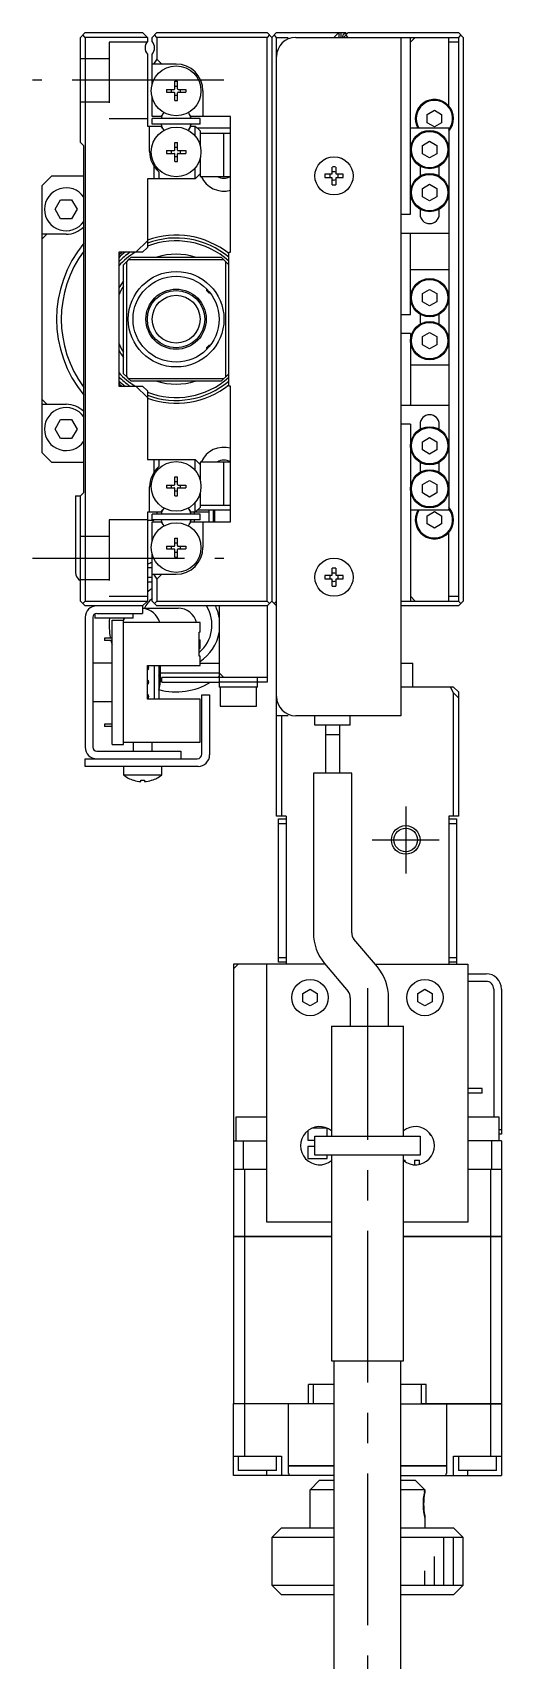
# Model space of a CAD drawing. Extents: x -1 to 743, y -8 to 429.
# Drawn here: x -1 to 48, y 162.5 to 332.9 of the extents above; entities that cross this region are included whole.
import ezdxf

# ---------------------------------------------------------------- set-up
doc = ezdxf.new("R2010")
doc.units = 0
doc.header["$LTSCALE"] = 0.5
doc.linetypes.add('CENTER', pattern=[50.8, 31.75, -6.35, 6.35, -6.35])
doc.linetypes.add('DASHED', pattern=[19.05, 12.7, -6.35])
for name, color, linetype in [('MSM_CENTER', 1, 'CENTER'), ('MSM_CONTINUOUS', 7, 'CONTINUOUS'), ('MSM_DASHED', 4, 'DASHED'), ('MSM_NARROW', 5, 'CONTINUOUS')]:
    doc.layers.add(name, color=color, linetype=linetype)

msp = doc.modelspace()

# ---------------------------------------------------------------- linework, layer by layer
at = {"layer": 'MSM_CENTER'}
for p, q in [((19, 327.907618), (-1, 327.907618)), ((17.561744, 305.657623), (17.561949, 305.657623)), ((17.561949, 300.157613), (17.561744, 300.157613)), ((-1, 277.907618), (19, 277.907618)), ((38.000001, 251.907618), (38.000001, 244.907618)), ((34.500001, 248.407618), (41.500001, 248.407618)), ((34, 232.907618), (34, 92.907618))]:
    msp.add_line(p, q, dxfattribs=at)
at = {"layer": 'MSM_CONTINUOUS'}
for p, q in [((4.000001, 332.407618), (4.500001, 332.907618)), ((4.000001, 321.407618), (4.000001, 332.407618)), ((4.500001, 332.407618), (4.250001, 332.657618)), ((4.500001, 332.907618), (10.500001, 332.907618)), ((4.500001, 332.407618), (4.500001, 273.407618)), ((11.000001, 332.407618), (4.500001, 332.407618)), ((10.500001, 332.907618), (11.000001, 332.407618)), ((11.000001, 332.407618), (11.000001, 331.969056)), ((11.500001, 332.407618), (12.000001, 332.907618)), ((11.500001, 331.969056), (11.500001, 332.407618)), ((12.000001, 332.407618), (11.750001, 332.657618)), ((12.000001, 332.907618), (23.500001, 332.907618)), ((23.500001, 332.407618), (12.000001, 332.407618)), ((12.000001, 332.407618), (12.000001, 330.107618)), ((23.500001, 332.907618), (24.000001, 332.407618)), ((23.750001, 332.657618), (23.500001, 332.407618)), ((23.500001, 273.407618), (23.500001, 332.407618)), ((24.500001, 332.907618), (24.000001, 332.407618)), ((24.000001, 332.407618), (24.000001, 273.407618)), ((24.500001, 332.407618), (24.250001, 332.657618)), ((24.500001, 332.907618), (31.700001, 332.907618)), ((24.500001, 332.407618), (25.700001, 332.407618)), ((24.500001, 250.907618), (24.500001, 332.407618)), ((26.500001, 332.407618), (43.500001, 332.407618)), ((31.000001, 332.907618), (30.500001, 332.407618)), ((31.000001, 332.907618), (31.000001, 332.407618)), ((31.225001, 332.907618), (31.225001, 332.407618)), ((31.400001, 332.507618), (31.400001, 332.407618)), ((32.000001, 332.907618), (31.500001, 332.407618)), ((31.700001, 332.907618), (31.800001, 332.807618)), ((31.700001, 332.807618), (31.900001, 332.807618)), ((32.000001, 332.407618), (31.750001, 332.657618)), ((32.000001, 332.907618), (43.500001, 332.907618)), ((37.500001, 332.407618), (37.500001, 261.407618)), ((38.500001, 331.907618), (39.000001, 332.407618)), ((38.500001, 313.907618), (38.500001, 332.407618)), ((42.500001, 325.230494), (42.500001, 332.407618)), ((43.500001, 332.907618), (44.000001, 332.407618)), ((43.750001, 332.657618), (43.500001, 332.407618)), ((43.500001, 332.407618), (43.500001, 273.407618)), ((44.000001, 332.407618), (44.000001, 273.407618)), ((11.000001, 330.64618), (11.000001, 323.107618)), ((11.500001, 327.521761), (11.500001, 330.64618)), ((43.500001, 331.907618), (42.500001, 331.907618)), ((14.000001, 329.607618), (11.500001, 329.607618)), ((12.000001, 330.107618), (11.646448, 329.607618)), ((12.500001, 329.607618), (12.000001, 330.107618)), ((13.855001, 327.807618), (14.145001, 327.807618)), ((13.855001, 327.012618), (13.855001, 327.807618)), ((14.145001, 327.277625), (13.855001, 327.277625)), ((14.145001, 327.012618), (14.145001, 327.807618)), ((11.500001, 324.107618), (11.500001, 326.093475)), ((13.000001, 326.952618), (13.795001, 326.952618)), ((13.000001, 326.952618), (13.000001, 326.662618)), ((13.000001, 326.662618), (13.795001, 326.662618)), ((13.529994, 326.662618), (13.529994, 326.952618)), ((13.855001, 325.807618), (13.855001, 326.602618)), ((13.855001, 326.337612), (14.145001, 326.337612)), ((13.855001, 325.807618), (14.145001, 325.807618)), ((14.145001, 325.807618), (14.145001, 326.602618)), ((14.205001, 326.952618), (15.000001, 326.952618)), ((14.205001, 326.662618), (15.000001, 326.662618)), ((14.470008, 326.662618), (14.470008, 326.952618)), ((15.000001, 326.952618), (15.000001, 326.662618)), ((16.800001, 326.807618), (16.800001, 324.107618)), ((12.44993, 324.107618), (11.500001, 324.107618)), ((11.500001, 323.307618), (11.500001, 323.907618)), ((16.500001, 323.907618), (11.500001, 323.907618)), ((12.620941, 324.403819), (12.44993, 324.107618)), ((15.550072, 324.107618), (15.37906, 324.403819)), ((19.700001, 324.107618), (15.550072, 324.107618)), ((16.500001, 323.307618), (16.500001, 323.907618)), ((19.700001, 309.907618), (19.700001, 324.107618)), ((40.250001, 324.340631), (41.000001, 324.773644)), ((40.250001, 323.474606), (40.250001, 324.340631)), ((41.000001, 324.773644), (41.750001, 324.340631)), ((41.750001, 324.340631), (41.750001, 323.474606)), ((11.000001, 323.107618), (12.44993, 323.107618)), ((11.225001, 320.452147), (11.225001, 323.107618)), ((16.500001, 323.307618), (11.500001, 323.307618)), ((12.578848, 322.884325), (12.44993, 323.107618)), ((12.575165, 322.907618), (12.5654, 322.907618)), ((15.550072, 323.107618), (15.421153, 322.884325)), ((15.434602, 322.907618), (15.424837, 322.907618)), ((15.550072, 323.107618), (16.000001, 323.107618)), ((16.000001, 322.068943), (16.000001, 323.107618)), ((16.000001, 323.107618), (16.500001, 322.607618)), ((19.700001, 322.907618), (16.200001, 322.907618)), ((16.500001, 322.607618), (16.500001, 321.121761)), ((19.700001, 322.357618), (16.500001, 322.357618)), ((19.000001, 317.857618), (19.000001, 322.357618)), ((42.500001, 322.907618), (38.500001, 322.907618)), ((41.000001, 323.041593), (40.250001, 323.474606)), ((41.750001, 323.474606), (41.000001, 323.041593)), ((42.500001, 322.907618), (42.500001, 282.907618)), ((4.350001, 321.057618), (4.000001, 321.407618)), ((4.350001, 284.757618), (4.350001, 321.057618)), ((13.000001, 320.552618), (13.795001, 320.552618)), ((13.000001, 320.552618), (13.000001, 320.262618)), ((13.529994, 320.262618), (13.529994, 320.552618)), ((13.855001, 321.407618), (14.145001, 321.407618)), ((13.855001, 320.612618), (13.855001, 321.407618)), ((14.145001, 320.877625), (13.855001, 320.877625)), ((14.145001, 320.612618), (14.145001, 321.407618)), ((14.205001, 320.552618), (15.000001, 320.552618)), ((14.470008, 320.262618), (14.470008, 320.552618)), ((15.000001, 320.552618), (15.000001, 320.262618)), ((39.750001, 321.090631), (40.500001, 321.523644)), ((39.750001, 320.224606), (39.750001, 321.090631)), ((40.500001, 321.523644), (41.250001, 321.090631)), ((41.250001, 321.090631), (41.250001, 320.224606)), ((11.700001, 317.607618), (11.700001, 318.891899)), ((13.000001, 320.262618), (13.795001, 320.262618)), ((13.855001, 319.407618), (13.855001, 320.202618)), ((13.855001, 319.937612), (14.145001, 319.937612)), ((13.855001, 319.407618), (14.145001, 319.407618)), ((14.145001, 319.407618), (14.145001, 320.202618)), ((14.205001, 320.262618), (15.000001, 320.262618)), ((16.000001, 317.607618), (16.000001, 318.746294)), ((16.500001, 319.693475), (16.500001, 317.857618)), ((30.300001, 318.107618), (30.300001, 318.836327)), ((30.700001, 318.836327), (30.700001, 318.107618)), ((39.500001, 318.925567), (39.500001, 317.889669)), ((40.500001, 319.791593), (39.750001, 320.224606)), ((41.250001, 320.224606), (40.500001, 319.791593)), ((41.500001, 317.889669), (41.500001, 318.925567)), ((1, 317.907618), (0, 316.907618)), ((0, 288.907618), (0, 316.907618)), ((1, 317.907618), (4.350001, 317.907618)), ((16.000001, 317.607618), (11.000001, 317.607618)), ((11.000001, 317.607618), (11.000001, 310.407618)), ((12.200001, 318.328618), (12.200001, 317.607618)), ((16.500001, 318.107618), (16.000001, 317.607618)), ((16.500001, 317.857618), (19.700001, 317.857618)), ((29.571292, 318.107618), (30.300001, 318.107618)), ((30.300001, 317.707618), (29.571292, 317.707618)), ((30.300001, 316.97891), (30.300001, 317.707618)), ((30.700001, 318.107618), (31.42871, 318.107618)), ((31.42871, 317.707618), (30.700001, 317.707618)), ((30.700001, 317.707618), (30.700001, 316.97891)), ((39.750001, 316.590631), (40.500001, 317.023644)), ((40.500001, 317.023644), (41.250001, 316.590631)), ((1.345299, 314.407618), (1.92265, 315.407618)), ((1.92265, 315.407618), (3.07735, 315.407618)), ((3.07735, 315.407618), (3.6547, 314.407618)), ((39.750001, 315.724606), (39.750001, 316.590631)), ((40.500001, 315.291593), (39.750001, 315.724606)), ((41.250001, 315.724606), (40.500001, 315.291593)), ((41.250001, 316.590631), (41.250001, 315.724606)), ((1.92265, 313.407618), (1.345299, 314.407618)), ((3.6547, 314.407618), (3.07735, 313.407618)), ((37.500001, 313.907618), (38.500001, 313.907618)), ((39.500001, 314.425567), (39.500001, 313.907618)), ((41.500001, 313.907618), (41.500001, 314.425567)), ((2.5, 311.807618), (0, 311.807618)), ((0, 311.307618), (0.5, 311.807618)), ((3.07735, 313.407618), (1.92265, 313.407618)), ((37.500001, 311.907618), (42.500001, 311.907618)), ((38.500001, 303.407618), (38.500001, 311.907618)), ((9.792894, 309.907618), (11.000001, 311.114725)), ((11.000001, 310.407618), (10.500001, 309.907618)), ((10.500001, 309.907618), (8.000001, 309.907618)), ((8.000001, 309.907618), (8.000001, 295.907618)), ((8.500001, 308.607618), (8.800001, 308.907618)), ((8.500001, 297.207618), (8.500001, 308.607618)), ((9.000001, 309.107618), (8.800001, 308.907618)), ((8.800001, 308.907618), (8.800001, 296.907618)), ((9.000001, 309.107618), (9.300001, 309.407618)), ((19.000001, 309.107618), (9.000001, 309.107618)), ((9.300001, 309.407618), (18.700001, 309.407618)), ((18.700001, 309.407618), (19.500001, 308.607618)), ((19.200001, 296.907618), (19.200001, 308.907618)), ((19.500001, 295.907618), (19.500001, 309.907618)), ((19.500001, 309.907618), (19.700001, 309.907618)), ((38.500001, 308.107618), (42.500001, 308.107618)), ((17.200001, 305.882618), (17.200001, 306.071477)), ((17.200001, 305.882618), (17.425001, 305.657618)), ((17.425001, 305.826415), (17.425001, 305.657618)), ((17.425001, 305.657618), (17.561724, 305.657618)), ((17.561744, 305.657618), (17.561895, 305.657618)), ((39.750001, 305.590631), (40.500001, 306.023644)), ((39.750001, 304.724606), (39.750001, 305.590631)), ((40.500001, 306.023644), (41.250001, 305.590631)), ((41.250001, 305.590631), (41.250001, 304.724606)), ((37.500001, 303.407618), (38.500001, 303.407618)), ((39.500001, 303.425567), (39.500001, 302.389669)), ((40.500001, 304.291593), (39.750001, 304.724606)), ((41.250001, 304.724606), (40.500001, 304.291593)), ((41.500001, 302.389669), (41.500001, 303.425567)), ((17.425001, 300.157618), (17.200001, 299.932618)), ((17.200001, 299.74376), (17.200001, 299.932618)), ((17.425001, 300.157618), (17.425001, 299.988821)), ((17.561724, 300.157618), (17.425001, 300.157618)), ((17.561953, 300.157618), (17.561744, 300.157618)), ((38.500001, 301.407618), (37.500001, 301.407618)), ((38.500001, 301.407618), (38.500001, 293.907618)), ((39.750001, 301.090631), (40.500001, 301.523644)), ((39.750001, 300.224606), (39.750001, 301.090631)), ((40.500001, 299.791593), (39.750001, 300.224606)), ((40.500001, 301.523644), (41.250001, 301.090631)), ((41.250001, 300.224606), (40.500001, 299.791593)), ((41.250001, 301.090631), (41.250001, 300.224606)), ((8.800001, 296.907618), (8.500001, 297.207618)), ((8.800001, 296.907618), (9.000001, 296.707618)), ((9.000001, 296.707618), (19.000001, 296.707618)), ((9.300001, 296.407618), (9.000001, 296.707618)), ((19.500001, 297.207618), (18.700001, 296.407618)), ((42.500001, 298.107618), (38.500001, 298.107618)), ((8.000001, 295.907618), (10.500001, 295.907618)), ((18.700001, 296.407618), (9.300001, 296.407618)), ((11.000001, 294.700512), (9.792894, 295.907618)), ((10.500001, 295.907618), (11.000001, 295.407618)), ((11.000001, 295.407618), (11.000001, 288.207618)), ((19.700001, 295.907618), (19.500001, 295.907618)), ((19.700001, 281.707618), (19.700001, 295.907618)), ((0.5, 294.007618), (0, 294.507618)), ((0, 294.007618), (2.5, 294.007618)), ((37.500001, 293.907618), (42.500001, 293.907618)), ((1.345299, 291.407618), (1.92265, 292.407618)), ((1.92265, 290.407618), (1.345299, 291.407618)), ((1.92265, 292.407618), (3.07735, 292.407618)), ((3.07735, 292.407618), (3.6547, 291.407618)), ((3.6547, 291.407618), (3.07735, 290.407618)), ((38.500001, 291.907618), (37.500001, 291.907618)), ((38.500001, 291.907618), (38.500001, 273.407618)), ((39.500001, 291.907618), (39.500001, 291.389669)), ((41.500001, 291.389669), (41.500001, 291.907618)), ((3.07735, 290.407618), (1.92265, 290.407618)), ((39.750001, 290.090631), (40.500001, 290.523644)), ((39.750001, 289.224606), (39.750001, 290.090631)), ((40.500001, 290.523644), (41.250001, 290.090631)), ((41.250001, 290.090631), (41.250001, 289.224606)), ((0, 288.907618), (1, 287.907618)), ((11.000001, 288.207618), (16.000001, 288.207618)), ((11.700001, 286.923338), (11.700001, 288.207618)), ((12.200001, 288.207618), (12.200001, 287.486618)), ((16.000001, 287.068943), (16.000001, 288.207618)), ((16.000001, 288.207618), (16.500001, 287.707618)), ((16.500001, 287.957618), (16.500001, 286.121761)), ((19.700001, 287.957618), (16.500001, 287.957618)), ((19.000001, 283.457618), (19.000001, 287.957618)), ((40.500001, 288.791593), (39.750001, 289.224606)), ((41.250001, 289.224606), (40.500001, 288.791593)), ((4.350001, 287.907618), (1, 287.907618)), ((13.855001, 286.407618), (14.145001, 286.407618)), ((13.855001, 285.612618), (13.855001, 286.407618)), ((14.145001, 285.612618), (14.145001, 286.407618)), ((39.500001, 287.925567), (39.500001, 286.889669)), ((41.500001, 286.889669), (41.500001, 287.925567)), ((4.000001, 284.407618), (4.350001, 284.757618)), ((11.225001, 282.707618), (11.225001, 285.363089)), ((13.000001, 285.552618), (13.795001, 285.552618)), ((13.000001, 285.552618), (13.000001, 285.262618)), ((13.000001, 285.262618), (13.795001, 285.262618)), ((13.529994, 285.262618), (13.529994, 285.552618)), ((14.145001, 285.877625), (13.855001, 285.877625)), ((13.855001, 284.407618), (13.855001, 285.202618)), ((13.855001, 284.937612), (14.145001, 284.937612)), ((14.145001, 284.407618), (14.145001, 285.202618)), ((14.205001, 285.552618), (15.000001, 285.552618)), ((14.205001, 285.262618), (15.000001, 285.262618)), ((14.470008, 285.262618), (14.470008, 285.552618)), ((15.000001, 285.552618), (15.000001, 285.262618)), ((16.500001, 284.693475), (16.500001, 283.207618)), ((39.750001, 285.590631), (40.500001, 286.023644)), ((39.750001, 284.724606), (39.750001, 285.590631)), ((40.500001, 284.291593), (39.750001, 284.724606)), ((40.500001, 286.023644), (41.250001, 285.590631)), ((41.250001, 284.724606), (40.500001, 284.291593)), ((41.250001, 285.590631), (41.250001, 284.724606)), ((3.5, 284.407618), (4, 284.407618)), ((3.5, 284.407618), (3.5, 276.407618)), ((4.000001, 273.407618), (4.000001, 284.407618)), ((12.44993, 282.707618), (12.578848, 282.930912)), ((12.575166, 282.907618), (12.5654, 282.907618)), ((13.855001, 284.407618), (14.145001, 284.407618)), ((15.421153, 282.930912), (15.550072, 282.707618)), ((15.434602, 282.907618), (15.424836, 282.907618)), ((15.425002, 282.907618), (15.425002, 282.90728)), ((16.000001, 282.707618), (16.000001, 283.746294)), ((16.500001, 283.207618), (16.000001, 282.707618)), ((19.700001, 282.907618), (16.200001, 282.907618)), ((16.500001, 283.457618), (19.700001, 283.457618)), ((17.425002, 282.907618), (17.425002, 281.707618)), ((17.925002, 281.707618), (17.925002, 282.907618)), ((18, 282.907618), (18, 281.707618)), ((42.500001, 282.907618), (38.500001, 282.907618)), ((12.44993, 282.707618), (11.000001, 282.707618)), ((11.000001, 282.707618), (11.000001, 273.407618)), ((11.576081, 281.827618), (11.000001, 281.827618)), ((11.500001, 281.907618), (11.500001, 282.507618)), ((16.500001, 282.507618), (11.500001, 282.507618)), ((16.500001, 281.907618), (11.500001, 281.907618)), ((11.500001, 281.707618), (12.44993, 281.707618)), ((11.500001, 279.721761), (11.500001, 281.707618)), ((11.697502, 281.907618), (11.646791, 281.856908)), ((11.997502, 282.707618), (11.997502, 282.507618)), ((12.44993, 281.707618), (12.620941, 281.411418)), ((15.37906, 281.411418), (15.550072, 281.707618)), ((15.425002, 281.507954), (15.425002, 281.490991)), ((17.425002, 282.707618), (15.550072, 282.707618)), ((15.550072, 281.707618), (19.700001, 281.707618)), ((15.925002, 282.507618), (15.925002, 282.707618)), ((15.925002, 281.707618), (15.925002, 281.907618)), ((16.500001, 281.907618), (16.500001, 282.507618)), ((16.800001, 281.707618), (16.800001, 279.007618)), ((18, 282.707618), (17.925002, 282.707618)), ((40.250001, 282.340631), (41.000001, 282.773644)), ((40.250001, 281.474606), (40.250001, 282.340631)), ((41.000001, 281.041593), (40.250001, 281.474606)), ((41.000001, 282.773644), (41.750001, 282.340631)), ((41.750001, 281.474606), (41.000001, 281.041593)), ((41.750001, 282.340631), (41.750001, 281.474606)), ((13.855001, 280.007618), (14.145001, 280.007618)), ((13.855001, 279.212618), (13.855001, 280.007618)), ((14.145001, 279.477625), (13.855001, 279.477625)), ((14.145001, 279.212618), (14.145001, 280.007618)), ((42.500001, 273.407618), (42.500001, 280.584743)), ((11.500001, 273.407618), (11.500001, 278.293475)), ((13.000001, 279.152618), (13.795001, 279.152618)), ((13.000001, 279.152618), (13.000001, 278.862618)), ((13.000001, 278.862618), (13.795001, 278.862618)), ((13.529994, 278.862618), (13.529994, 279.152618)), ((13.855001, 278.007618), (13.855001, 278.802618)), ((13.855001, 278.537612), (14.145001, 278.537612)), ((13.855001, 278.007618), (14.145001, 278.007618)), ((14.145001, 278.007618), (14.145001, 278.802618)), ((14.205001, 279.152618), (15.000001, 279.152618)), ((14.205001, 278.862618), (15.000001, 278.862618)), ((14.470008, 278.862618), (14.470008, 279.152618)), ((15.000001, 279.152618), (15.000001, 278.862618)), ((11.000001, 276.907618), (11.500001, 276.907618)), ((11.500001, 276.207618), (14.000001, 276.207618)), ((11.646448, 276.207618), (12.000001, 275.707618)), ((12.000001, 275.707618), (12.500001, 276.207618)), ((29.571292, 276.107618), (30.300001, 276.107618)), ((30.300001, 276.107618), (30.300001, 276.836327)), ((30.700001, 276.836327), (30.700001, 276.107618)), ((30.700001, 276.107618), (31.42871, 276.107618)), ((11.000001, 275.907618), (11.500001, 275.907618)), ((11.000001, 275.407618), (11.500001, 275.407618)), ((12.000001, 275.707618), (12.000001, 273.407618)), ((30.300001, 275.707618), (29.571292, 275.707618)), ((30.300001, 274.97891), (30.300001, 275.707618)), ((31.42871, 275.707618), (30.700001, 275.707618)), ((30.700001, 275.707618), (30.700001, 274.97891)), ((4.500001, 272.907618), (4.000001, 273.407618)), ((4.250001, 273.157618), (4.500001, 273.407618)), ((4.500001, 273.407618), (11.000001, 273.407618)), ((10.500001, 272.907618), (4.500001, 272.907618)), ((11.000001, 273.407618), (10.500001, 272.907618)), ((10.500001, 272.907618), (10.500001, 272.107618)), ((10.500001, 272.652952), (14.206727, 272.652952)), ((12.000001, 272.907618), (11.500001, 273.407618)), ((11.750001, 273.157618), (12.000001, 273.407618)), ((12.000001, 273.407618), (23.500001, 273.407618)), ((23.500001, 272.907618), (12.000001, 272.907618)), ((18.500001, 272.907618), (18.500001, 264.407618)), ((23.500001, 273.407618), (23.750001, 273.157618)), ((24.000001, 273.407618), (23.500001, 272.907618)), ((23.500001, 272.907618), (23.500001, 264.907618)), ((24.000001, 273.407618), (24.500001, 272.907618)), ((24.250001, 273.157618), (24.500001, 273.407618)), ((37.500001, 273.407618), (43.500001, 273.407618)), ((43.500001, 272.907618), (37.500001, 272.907618)), ((39.000001, 273.407618), (38.500001, 273.907618)), ((42.500001, 273.907618), (43.500001, 273.907618)), ((44.000001, 273.407618), (43.500001, 272.907618)), ((43.500001, 273.407618), (43.750001, 273.157618)), ((4.500001, 271.707618), (4.500001, 258.107618)), ((5.300001, 271.707618), (5.300001, 258.107618)), ((5.500001, 272.054028), (5.500001, 271.607618)), ((9.500001, 271.607618), (5.500001, 271.607618)), ((5.700001, 272.107618), (10.500001, 272.107618)), ((7.300001, 258.407618), (7.300001, 271.407618)), ((7.300001, 271.407618), (8.500001, 271.407618)), ((8.5, 271.607618), (8.5, 271.412883)), ((8.500001, 258.407618), (8.500001, 271.407618)), ((16.500001, 271.157618), (8.500001, 271.157618)), ((9.500001, 271.607618), (9.500001, 272.107618)), ((16.500001, 270.157618), (16.500001, 271.157618)), ((7.300001, 269.532618), (6.500001, 269.532618)), ((6.500001, 269.532618), (6.500001, 269.282618)), ((7.300001, 269.282618), (6.500001, 269.282618)), ((16.400001, 267.657618), (16.400001, 270.157618)), ((16.500001, 270.157618), (16.400001, 270.157618)), ((16.400001, 269.357618), (16.500001, 269.357618)), ((16.500001, 268.457618), (16.500001, 269.357618)), ((16.400001, 268.982618), (16.500001, 268.982618)), ((16.400001, 268.832618), (16.500001, 268.832618)), ((16.400001, 268.457618), (16.500001, 268.457618)), ((16.500001, 267.657618), (16.400001, 267.657618)), ((16.500001, 266.657618), (16.500001, 267.657618)), ((7.300001, 266.907618), (5.300001, 266.907618)), ((11.000001, 266.657618), (16.500001, 266.657618)), ((11.000001, 263.157618), (11.000001, 266.657618)), ((11.700001, 266.657618), (11.700001, 263.157618)), ((12.200001, 266.657618), (12.200001, 263.157618)), ((12.350001, 266.657618), (12.350001, 264.907618)), ((12.350001, 265.907618), (18.5, 265.907618)), ((16.500001, 266.907618), (18.5, 266.907618)), ((19.000001, 265.407618), (18.500001, 265.907618)), ((37.500001, 266.907618), (38.750001, 266.907618)), ((38.750001, 264.407618), (38.750001, 266.907618)), ((12.500001, 264.907616), (12.500001, 265.407618)), ((23.500001, 265.407618), (12.500001, 265.407618)), ((12.500001, 264.907616), (18.500001, 264.907616)), ((22.500001, 264.907618), (18.500001, 264.907616)), ((22.500001, 264.407618), (18.500001, 264.407618)), ((18.600001, 264.407618), (18.600001, 262.407618)), ((22.400001, 262.407618), (22.400001, 264.407618)), ((22.500001, 264.407618), (22.500001, 265.407618)), ((23.500001, 264.907618), (22.500001, 264.907618)), ((43.000001, 264.407618), (37.500001, 264.407618)), ((43.000001, 263.795246), (42.693815, 264.407618)), ((43.000001, 264.407618), (43.500001, 263.907618)), ((5.300001, 262.907618), (7.300001, 262.907618)), ((16.500001, 263.157618), (11.000001, 263.157618)), ((16.500001, 258.657618), (16.500001, 263.157618)), ((16.700001, 263.607618), (17.500001, 263.607618)), ((16.700001, 257.407618), (16.700001, 263.607618)), ((17.500001, 263.607618), (17.500001, 257.307618)), ((18.600001, 262.407618), (22.400001, 262.407618)), ((43.000001, 250.907618), (43.000001, 263.795246)), ((43.500001, 263.295246), (43.000001, 263.795246)), ((43.500001, 263.907618), (43.500001, 250.907618)), ((25.700001, 261.407618), (24.500001, 261.407618)), ((25.000001, 261.407618), (25.000001, 250.907618)), ((37.500001, 261.407618), (26.500001, 261.407618)), ((28.500001, 260.407618), (28.500001, 261.407618)), ((32.200001, 260.407618), (32.200001, 261.407618)), ((6.500001, 260.532618), (6.500001, 260.282618)), ((7.300001, 260.532618), (6.500001, 260.532618)), ((7.300001, 260.282618), (6.500001, 260.282618)), ((32.200001, 260.407618), (28.500001, 260.407618)), ((29.600001, 260.407618), (29.600001, 255.407618)), ((31.100001, 259.407618), (29.600001, 259.407618)), ((31.100001, 255.407618), (31.100001, 260.407618)), ((5.700001, 257.707618), (14.500001, 257.707618)), ((7.300001, 258.407618), (8.500001, 258.407618)), ((8.500001, 258.657618), (16.500001, 258.657618)), ((9.500001, 258.657618), (9.500001, 257.707638)), ((11.500001, 257.707638), (11.500001, 258.657618)), ((14.500001, 257.707618), (14.500001, 256.907618)), ((4.500001, 256.107618), (4.500001, 256.907618)), ((4.500001, 256.907618), (16.200001, 256.907618)), ((16.300001, 256.107618), (4.500001, 256.107618)), ((8.500001, 256.107618), (8.500001, 255.209619)), ((12.500001, 255.209619), (12.500001, 256.107618)), ((8.500001, 255.209619), (12.500001, 255.209619)), ((9.550001, 254.651886), (9.571292, 254.651886)), ((10.300001, 254.651886), (10.700001, 254.651886)), ((10.300001, 254.520143), (10.300001, 254.651886)), ((10.700001, 254.651886), (10.700001, 254.520143)), ((11.42871, 254.651886), (11.450001, 254.651886)), ((32.350001, 255.407618), (28.350001, 255.407618)), ((28.350001, 255.407618), (28.350001, 238.678622)), ((32.350001, 238.678622), (32.350001, 255.407618)), ((25.500001, 250.907618), (24.500001, 250.907618)), ((24.700001, 250.607618), (25.500001, 250.607618)), ((24.700001, 235.607618), (24.700001, 250.607618)), ((25.500001, 250.907618), (25.500001, 235.407618)), ((43.500001, 250.907618), (42.500001, 250.907618)), ((42.500001, 250.907618), (42.500001, 235.407618)), ((42.500001, 250.607618), (43.300001, 250.607618)), ((43.300001, 250.607618), (43.300001, 235.407618)), ((25.500001, 250.107618), (24.700001, 250.107618)), ((43.300001, 250.107618), (42.500001, 250.107618)), ((35.036949, 235.112472), (32.583956, 238.035834)), ((20, 234.907618), (20.5, 235.407618)), ((29.567662, 235.407618), (20, 235.407618)), ((20, 235.407618), (20, 206.917618)), ((23.5, 208.407618), (23.5, 235.407618)), ((24.700001, 236.107618), (25.500001, 236.107618)), ((25.500001, 235.607618), (24.700001, 235.607618)), ((29.519779, 235.464684), (31.972771, 232.541321)), ((34.789292, 235.407618), (44.5, 235.407618)), ((42.500001, 236.107618), (43.300001, 236.107618)), ((43.300001, 235.607618), (42.500001, 235.607618)), ((44.5, 235.407618), (44.5, 208.407618)), ((44.5, 234.407618), (46.400001, 234.407618)), ((46.400001, 233.607618), (44.5, 233.607618)), ((27.25, 232.340631), (28, 232.773644)), ((27.25, 231.474606), (27.25, 232.340631)), ((28, 232.773644), (28.75, 232.340631)), ((28.75, 232.340631), (28.75, 231.474606)), ((32.206727, 231.898534), (32.206727, 228.907618)), ((36.206727, 228.907618), (36.206727, 231.898534)), ((39.25, 232.340631), (40, 232.773644)), ((39.25, 231.474606), (39.25, 232.340631)), ((40, 232.773644), (40.75, 232.340631)), ((40.75, 232.340631), (40.75, 231.474606)), ((47.200001, 232.807618), (47.200001, 219.407618)), ((48.000001, 232.807618), (48.000001, 217.607618)), ((28, 231.041593), (27.25, 231.474606)), ((28.75, 231.474606), (28, 231.041593)), ((40, 231.041593), (39.25, 231.474606)), ((40.75, 231.474606), (40, 231.041593)), ((30.25, 228.907618), (37.75, 228.907618)), ((30.25, 228.907618), (30.25, 217.407618)), ((37.75, 217.407618), (37.75, 228.907618)), ((46, 222.407618), (44.5, 222.407618)), ((46, 221.907618), (44.5, 221.907618)), ((46, 221.907618), (46, 222.407618)), ((23.5, 219.407618), (20.25, 219.407618)), ((20.25, 219.407618), (20.25, 216.907618)), ((29.777502, 218.240118), (28.198786, 218.240118)), ((29.777502, 217.407618), (29.777502, 218.240118)), ((47.75, 219.407618), (44.5, 219.407618)), ((47.75, 216.907618), (47.75, 219.407618)), ((47.75, 218.107618), (48.000001, 218.107618)), ((20, 216.907618), (23.5, 216.907618)), ((21, 216.907618), (21, 213.907618)), ((27.777502, 217.990495), (27.777502, 216.990118)), ((27.777502, 216.990118), (28.5, 216.990118)), ((28.5, 215.407618), (28.5, 217.407618)), ((28.5, 217.407618), (39.5, 217.407618)), ((39.5, 217.407618), (39.5, 215.407618)), ((48, 216.907618), (44.5, 216.907618)), ((47, 213.907618), (47, 216.907618)), ((48.000001, 217.607618), (47.75, 217.607618)), ((48, 216.907618), (48, 206.917618)), ((27.777502, 216.335118), (27.777502, 215.085118)), ((28.5, 216.335118), (27.777502, 216.335118)), ((27.777502, 215.085118), (29.777502, 215.085118)), ((39.5, 215.407618), (28.5, 215.407618)), ((29.777502, 215.085118), (29.777502, 215.407618)), ((30.25, 215.407618), (30.25, 193.907618)), ((37.75, 193.907618), (37.75, 215.407618)), ((37.75, 214.907618), (37.925002, 214.907618)), ((37.925002, 214.72109), (37.925002, 214.907618)), ((38.925002, 214.907618), (39.425002, 214.907618)), ((38.925002, 214.907618), (38.925002, 214.409025)), ((39.425002, 214.453297), (39.425002, 214.907618)), ((23.5, 213.907618), (20, 213.907618)), ((21.154767, 213.907618), (21.154767, 206.917618)), ((48, 213.907618), (44.5, 213.907618)), ((46.845233, 213.907618), (46.845233, 206.917618)), ((30.25, 208.407618), (23.5, 208.407618)), ((44.5, 208.407618), (37.75, 208.407618)), ((20, 206.917618), (30.25, 206.917618)), ((20, 206.907618), (20, 189.417618)), ((30.25, 206.907618), (20, 206.907618)), ((20.01, 206.907618), (20.01, 206.917618)), ((21.154767, 206.907618), (21.154767, 189.417618)), ((21.15866, 206.907618), (21.15866, 206.917618)), ((37.75, 206.917618), (48, 206.917618)), ((48, 206.907618), (37.75, 206.907618)), ((46.841339, 206.907618), (46.841339, 206.917618)), ((46.845233, 206.907618), (46.845233, 189.417618)), ((47.99, 206.907618), (47.99, 206.917618)), ((48, 206.907618), (48, 189.417618)), ((30.25, 193.907618), (37.75, 193.907618)), ((30.5, 193.907618), (30.5, 145.907618)), ((37.5, 145.907618), (37.5, 193.907618)), ((27.847, 189.417618), (27.847, 191.407618)), ((30.5, 191.407618), (27.847, 191.407618)), ((28.347, 189.407618), (28.347, 191.407618)), ((40.153, 191.407618), (37.5, 191.407618)), ((39.653, 189.407618), (39.653, 191.407618)), ((40.153, 189.417618), (40.153, 191.407618)), ((20, 189.417618), (28.347, 189.417618)), ((30.5, 189.407618), (20, 189.407618)), ((20, 181.907618), (20, 189.407618)), ((20.01, 189.407618), (20.01, 189.417618)), ((21.154767, 189.407618), (21.154767, 183.907618)), ((21.15866, 189.407618), (21.15866, 189.417618)), ((25.75, 182.917618), (25.75, 189.407618)), ((37.5, 189.407618), (48, 189.407618)), ((39.653, 189.417618), (48, 189.417618)), ((42.25, 189.407618), (42.25, 182.917618)), ((46.841339, 189.407618), (46.841339, 189.417618)), ((46.845233, 189.407618), (46.845233, 183.907618)), ((47.99, 189.407618), (47.99, 189.417618)), ((48, 189.407618), (48, 181.907618)), ((20, 183.907618), (25, 183.907618)), ((20.5, 183.907618), (20.5, 182.407618)), ((24.5, 182.407618), (20.5, 182.407618)), ((23.5, 181.907618), (23.5, 182.407618)), ((24.5, 182.407618), (24.5, 183.907618)), ((25, 183.907618), (25, 181.907618)), ((25.75, 182.917618), (30.5, 182.917618)), ((25.75, 182.107618), (25.75, 182.907618)), ((30.5, 182.907618), (25.75, 182.907618)), ((25.76, 182.907618), (25.76, 182.917618)), ((37.5, 182.917618), (42.25, 182.917618)), ((42.25, 182.907618), (37.5, 182.907618)), ((42.24, 182.907618), (42.24, 182.917618)), ((42.25, 182.907618), (42.25, 182.107618)), ((43, 181.907618), (43, 183.907618)), ((43, 183.907618), (48, 183.907618)), ((43.5, 183.907618), (43.5, 182.407618)), ((47.5, 182.407618), (43.5, 182.407618)), ((44.5, 181.907618), (44.5, 182.407618)), ((47.5, 182.407618), (47.5, 183.907618)), ((30.5, 181.907618), (20, 181.907618)), ((25.75, 182.107618), (25.770978, 182.107618)), ((25.770978, 182.107618), (25.770978, 181.907618)), ((29, 181.407618), (28, 180.407618)), ((29, 181.407618), (30.5, 181.407618)), ((37.5, 181.907618), (48, 181.907618)), ((37.5, 181.407618), (39, 181.407618)), ((40, 180.407618), (39, 181.407618)), ((42.229022, 182.107618), (42.25, 182.107618)), ((42.229022, 181.907618), (42.229022, 182.107618)), ((30.5, 180.407618), (28, 180.407618)), ((28, 176.407618), (28, 180.407618)), ((40, 180.407618), (37.5, 180.407618)), ((40, 180.407618), (40, 180.157618)), ((39.999922, 177.657995), (40, 176.407618)), ((40, 177.657618), (39.999922, 177.657995)), ((25, 176.407618), (24, 175.407618)), ((25, 176.407618), (30.5, 176.407618)), ((37.5, 176.407618), (43, 176.407618)), ((44, 175.407618), (43, 176.407618)), ((30.5, 175.407618), (24, 175.407618)), ((24, 175.407618), (24, 170.407618)), ((44, 175.407618), (37.5, 175.407618)), ((44, 170.407618), (44, 175.407618)), ((24, 170.407618), (30.5, 170.407618)), ((24, 170.407618), (25, 169.407618)), ((37.5, 170.407618), (44, 170.407618)), ((43, 169.407618), (44, 170.407618)), ((30.5, 169.407618), (25, 169.407618)), ((43, 169.407618), (37.5, 169.407618))]:
    msp.add_line(p, q, dxfattribs=at)
for centre, radius in [((14.000001, 326.807618), 2.6), ((14.000001, 320.407618), 2.6), ((40.500001, 320.657618), 2), ((40.500001, 320.657618), 1.9), ((30.500001, 317.907618), 2), ((40.500001, 316.157618), 2), ((40.500001, 316.157618), 1.9), ((14.000001, 302.907618), 5), ((14.000001, 302.907618), 4.5), ((40.500001, 305.157618), 2), ((40.500001, 305.157618), 1.9), ((14.000001, 302.907618), 3.15), ((14.000001, 302.907618), 3), ((40.500001, 300.657618), 2), ((40.500001, 300.657618), 1.9), ((40.500001, 289.657618), 2), ((40.500001, 289.657618), 1.9), ((14.000001, 285.407618), 2.6), ((40.500001, 285.157618), 2), ((40.500001, 285.157618), 1.9), ((14.000001, 279.007618), 2.6), ((30.500001, 275.907618), 2), ((38.000001, 248.407618), 1.2295), ((28, 231.907618), 1.9), ((40, 231.907618), 1.9)]:
    msp.add_circle(centre, radius, dxfattribs=at)
for centre, radius, start, end in [((26.500001, 330.407618), 2, 90, 180), ((31.700001, 332.507618), 0.3, 90, 180), ((11.750001, 331.307618), 1, 138.590378, 221.409622), ((10.750001, 331.307618), 1, 318.590378, 41.409622), ((14.000001, 326.807618), 2.8, 0, 90), ((13.795001, 327.012618), 0.06, 270, 0), ((13.795001, 326.602618), 0.06, 0, 90), ((14.205001, 327.012618), 0.06, 180, 270), ((14.205001, 326.602618), 0.06, 90, 180), ((41.000001, 323.907618), 2, 318.590378, 209.99995781), ((41.000001, 323.907618), 1.9, 322.136354, 211.7568183), ((14.000001, 323.607617), 1.5875, 143.802745, 169.10691), ((14.115001, 323.492618), 1.75, 142.994029, 148.621726), ((14.000001, 323.607617), 1.5875, 10.89309, 36.197255), ((13.885001, 323.492618), 1.75, 31.378274, 37.005971), ((14.000001, 323.607617), 1.5875, 190.893016, 216.197192), ((14.115001, 323.722618), 1.75, 208.621726, 217.005971), ((14.000001, 323.607617), 1.5875, 323.802808, 349.106984), ((13.885001, 323.722618), 1.75, 322.994029, 331.378274), ((14.025001, 320.452147), 2.8, 180, 229.3236073), ((13.795001, 320.612618), 0.06, 270, 0), ((14.205001, 320.612618), 0.06, 180, 270), ((13.795001, 320.202618), 0.06, 0, 90), ((14.205001, 320.202618), 0.06, 90, 180), ((30.500001, 317.907618), 0.95, 77.846803, 102.153197), ((19.000001, 318.907618), 2.6, 203.818841, 285.618498), ((19.000001, 318.907618), 1.25, 237.14012, 302.85988), ((30.500001, 317.907618), 0.95, 167.846803, 192.153197), ((30.500001, 317.907618), 0.435085, 152.633517, 207.366483), ((30.500001, 317.907618), 0.435085, 62.633517, 117.366483), ((30.500001, 317.907618), 0.435085, 242.633517, 297.366483), ((30.500001, 317.907618), 0.95, 257.846803, 282.153197), ((30.500001, 317.907618), 0.435085, 332.633517, 27.366483), ((30.500001, 317.907618), 0.95, 347.846803, 12.153197), ((2.5, 314.407618), 2.25, 34.692086, 325.30790357), ((40.500001, 313.907618), 1, 180, 0), ((2.5, 314.407618), 2.6, 270, 315.360258), ((14, 302.907618), 12.5, 140.533821, 219.466179), ((14.000001, 302.907618), 8.8, 51.317813, 109.93227), ((14.000001, 302.907618), 8.5, 49.679785, 110.667316), ((14.000001, 302.907618), 8.2, 47.876437, 111.460128), ((14, 302.907618), 12, 143.529844, 216.470156), ((14.000001, 302.907618), 8.2, 121.38815, 137.029716), ((14.000001, 302.907618), 8.5, 124.560322, 134.900872), ((14.000001, 302.907618), 9, 128.942441, 131.810315), ((14.000001, 302.907618), 8.8, 127.30179, 132.985886), ((14.000001, 302.907618), 6.8, 72.917417, 107.082583), ((14.000001, 302.907618), 6.8, 143.981146, 151.927513), ((14.000001, 302.907618), 6.5, 147.795772, 157.380135), ((14.000001, 302.907618), 6.5, 202.619865, 212.204228), ((14.000001, 302.907618), 6.8, 208.072487, 216.018854), ((14.000001, 302.907618), 8.2, 222.970284, 238.61185), ((14.000001, 302.907618), 8.5, 225.099128, 235.439678), ((14.000001, 302.907618), 8.8, 227.014114, 232.69821), ((14.000001, 302.907618), 8.2, 248.539872, 312.123563), ((14.000001, 302.907618), 9, 228.189685, 231.057559), ((14.000001, 302.907618), 8.5, 249.332684, 310.320215), ((14.000001, 302.907618), 8.8, 250.06773, 308.682187), ((14.000001, 302.907618), 6.8, 252.917417, 287.082583), ((2.5, 291.407618), 2.25, 34.692086, 325.30790357), ((2.5, 291.407618), 2.6, 44.639742, 90), ((40.500001, 291.907618), 1, 0, 180), ((19.000001, 286.907618), 2.6, 74.381502, 156.181159), ((19.000001, 286.907618), 1.25, 57.14012, 122.85988), ((14.025001, 285.363089), 2.8, 130.676373, 180.00001985), ((13.795001, 285.612618), 0.06, 270, 0), ((13.795001, 285.202618), 0.06, 0, 90), ((14.205001, 285.612618), 0.06, 180, 270), ((14.205001, 285.202618), 0.06, 90, 180), ((14.000001, 282.207617), 1.5875, 143.802745, 169.10691), ((14.115001, 282.092618), 1.75, 142.994029, 151.378274), ((14.000001, 282.207617), 1.5875, 10.89309, 36.197255), ((13.885001, 282.092618), 1.75, 28.621726, 37.005971), ((41.000001, 281.907618), 2, 150, 41.40964761), ((41.000001, 281.907618), 1.9, 148.243136, 37.86366911), ((11.576081, 281.927618), 0.1, 270, 315), ((14.000001, 282.207617), 1.5875, 190.893016, 216.197192), ((14.115001, 282.322618), 1.75, 211.378274, 217.005971), ((14.000001, 282.207617), 1.5875, 323.802808, 349.106984), ((13.885001, 282.322618), 1.75, 322.994029, 328.621726), ((13.795001, 279.212618), 0.06, 270, 0), ((13.795001, 278.802618), 0.06, 0, 90), ((14.000001, 279.007618), 2.8, 270, 0), ((14.205001, 279.212618), 0.06, 180, 270), ((14.205001, 278.802618), 0.06, 90, 180), ((4.5, 276.407618), 1, 180, 240.000066), ((14, 270.907618), 7, 110.924824, 115.376924), ((30.500001, 275.907618), 0.95, 167.846803, 192.153197), ((30.500001, 275.907618), 0.435085, 152.633517, 207.366483), ((30.500001, 275.907618), 0.95, 77.846803, 102.153197), ((30.500001, 275.907618), 0.435085, 62.633517, 117.366483), ((30.500001, 275.907618), 0.435085, 332.633517, 27.366483), ((30.500001, 275.907618), 0.95, 347.846803, 12.153197), ((14, 270.907618), 4.57, 123.164573, 131.030062), ((30.500001, 275.907618), 0.435085, 242.633517, 297.366483), ((30.500001, 275.907618), 0.95, 257.846803, 282.153197), ((5.700001, 271.707618), 1.2, 90, 180), ((10.350001, 270.652952), 2, 14.61563, 85.698778), ((14, 270.907618), 3.75, 131.810294, 152.262449), ((14.206727, 270.652952), 2, 14.61563, 90), ((14, 270.907618), 3.75, 309.791839, 32.23092102), ((14, 270.907618), 4.57, 10.041101, 25.953194), ((5.700001, 271.707618), 0.4, 90, 180), ((14, 270.907618), 7, 174.26083, 191.3281976), ((10.350001, 270.652952), 2, 151.488618, 157.831399), ((14, 270.907618), 7, 193.423264, 196.835009), ((14, 270.907618), 4.57, 303.164603, 349.958899), ((10.900001, 266.407618), 0.25, 293.578178, 66.421822), ((10.900001, 264.907618), 0.25, 293.578178, 66.421822), ((10.350001, 264.907618), 2, 337.668355, 22.331645), ((14, 270.907618), 7, 255.099412, 301.002687), ((14, 270.907618), 7, 308.213184, 310.005212), ((10.900001, 263.407618), 0.25, 293.578178, 66.421822), ((26.500001, 263.407618), 2, 180, 270), ((5.700001, 258.107618), 1.2, 180, 270), ((5.700001, 258.107618), 0.4, 180, 270), ((16.200001, 257.407618), 0.5, 270, 0), ((16.300001, 257.307618), 1.2, 270, 0), ((10.500001, 257.707618), 3.2, 231.317813, 252.729995), ((10.500001, 257.707618), 3.193744, 253.094742, 266.40965), ((10.500001, 257.707618), 3.193744, 273.59035, 286.905258), ((10.500001, 257.707618), 3.2, 287.270005, 308.682187), ((33.350001, 238.678622), 5, 180, 220), ((33.350001, 238.678622), 1, 180, 220), ((31.206727, 231.898534), 5, 0, 40), ((46.400001, 232.807618), 1.6, 0, 90), ((46.400001, 232.807618), 0.8, 0, 90), ((31.206727, 231.898534), 1, 0, 40), ((29, 216.407618), 2, 51.317813, 308.68221534), ((39, 216.407618), 2, 231.317813, 128.68217789), ((40.667502, 217.707618), 0.2, 165.074363, 270.806255), ((45.868903, 178.907618), 6.000544, 167.976407, 192.023593)]:
    msp.add_arc(centre, radius, start, end, dxfattribs=at)
at = {"layer": 'MSM_DASHED'}
for p, q in [((10.94962, 331.907618), (7.000001, 331.907618)), ((7.000001, 331.907618), (7.000001, 323.907618)), ((7.000001, 330.157618), (4.000001, 330.157618)), ((4.000001, 325.657618), (7.000001, 325.657618)), ((7.000001, 323.907618), (11.000001, 323.907618)), ((7.000001, 281.907618), (7.000001, 273.907618)), ((11.000001, 281.907618), (7.000001, 281.907618)), ((7.000001, 280.157618), (4.000001, 280.157618)), ((4.000001, 275.657618), (7.000001, 275.657618)), ((7.000001, 273.907618), (11.000001, 273.907618))]:
    msp.add_line(p, q, dxfattribs=at)
at = {"layer": 'MSM_NARROW'}
for p, q in [((39.944847, 180.169043), (40, 180.407613)), ((42, 170.407618), (42, 175.407618)), ((43, 170.407618), (43, 175.407618)), ((41, 170.407618), (41, 173.407618)), ((40, 170.407618), (40, 171.907618))]:
    msp.add_line(p, q, dxfattribs=at)
for centre, radius in [((14.000001, 302.907618), 2.5), ((38.000001, 248.407618), 1.5)]:
    msp.add_circle(centre, radius, dxfattribs=at)
msp.add_arc((45.788749, 178.904501), 5.979152, 167.790202, 194.49819, dxfattribs=at)

doc.saveas('drawing.dxf')
